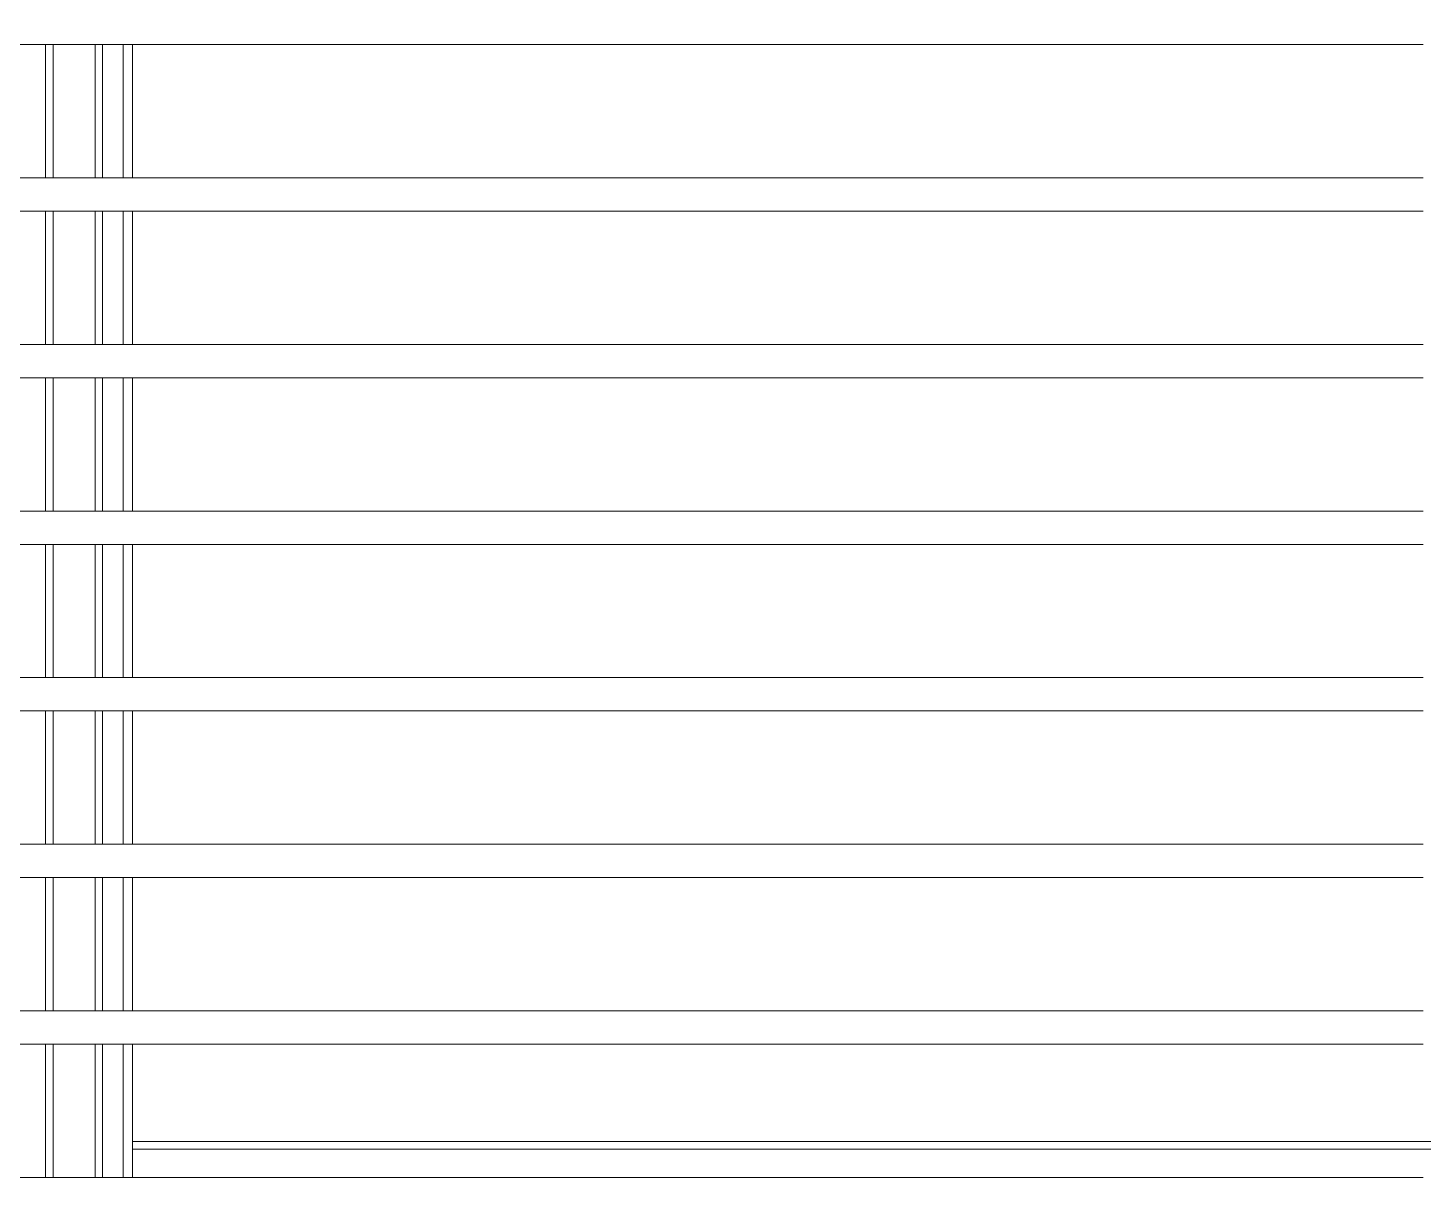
# Model space of a CAD drawing. Header units: metres. Extents: x -101133.8 to -101066.7, y -24899.3 to -24824.7.
# Drawn here: x -101106.5502 to -101106.4664, y -24853.3334 to -24853.2634 of the extents above; entities that cross this region are included whole.
import ezdxf

# ---------------------------------------------------------------- set-up
doc = ezdxf.new("R2010")
doc.units = ezdxf.units.M
doc.header["$LTSCALE"] = 0.2
doc.layers.add('CMT-CVC-MATERIEL', color=30, linetype='Continuous')
doc.layers.add('CMT-VRV1', color=5, linetype='Continuous')

# ---------------------------------------------------------------- blocks, each defined once
blk = doc.blocks.new('Cassette 600x600')
at = {"linetype": 'Continuous', "lineweight": 13}
for p, q in [((-20143.73, 407.005), (-20417.73, 407.005)), ((-20226.441, 407.005), (-20226.441, 399.005)), ((-20225.994, 407.005), (-20225.994, 399.005)), ((-20223.466, 407.005), (-20223.466, 399.005)), ((-20223.019, 407.005), (-20223.019, 399.005)), ((-20221.783, 407.005), (-20221.783, 399.005)), ((-20221.23, 407.005), (-20221.23, 399.005)), ((-20143.73, 399.005), (-20417.73, 399.005)), ((-20143.73, 397.005), (-20417.73, 397.005)), ((-20226.441, 397.005), (-20226.441, 389.005)), ((-20225.994, 397.005), (-20225.994, 389.005)), ((-20223.466, 397.005), (-20223.466, 389.005)), ((-20223.019, 397.005), (-20223.019, 389.005)), ((-20221.783, 397.005), (-20221.783, 389.005)), ((-20221.23, 397.005), (-20221.23, 389.005)), ((-20143.73, 389.005), (-20417.73, 389.005)), ((-20143.73, 387.005), (-20417.73, 387.005)), ((-20226.441, 387.005), (-20226.441, 379.005)), ((-20225.994, 387.005), (-20225.994, 379.005)), ((-20223.466, 387.005), (-20223.466, 379.005)), ((-20223.019, 387.005), (-20223.019, 379.005)), ((-20221.783, 387.005), (-20221.783, 379.005)), ((-20221.23, 387.005), (-20221.23, 379.005)), ((-20143.73, 379.005), (-20417.73, 379.005)), ((-20143.73, 377.005), (-20417.73, 377.005)), ((-20226.441, 377.005), (-20226.441, 369.005)), ((-20225.994, 377.005), (-20225.994, 369.005)), ((-20223.466, 377.005), (-20223.466, 369.005)), ((-20223.019, 377.005), (-20223.019, 369.005)), ((-20221.783, 377.005), (-20221.783, 369.005)), ((-20221.23, 377.005), (-20221.23, 369.005)), ((-20143.73, 369.005), (-20417.73, 369.005)), ((-20143.73, 367.005), (-20417.73, 367.005)), ((-20226.441, 367.005), (-20226.441, 359.005)), ((-20225.994, 367.005), (-20225.994, 359.005)), ((-20223.466, 367.005), (-20223.466, 359.005)), ((-20223.019, 367.005), (-20223.019, 359.005)), ((-20221.783, 367.005), (-20221.783, 359.005)), ((-20221.23, 367.005), (-20221.23, 359.005)), ((-20143.73, 359.005), (-20417.73, 359.005)), ((-20143.73, 357.005), (-20417.73, 357.005)), ((-20226.441, 357.005), (-20226.441, 349.005)), ((-20225.994, 357.005), (-20225.994, 349.005)), ((-20223.466, 357.005), (-20223.466, 349.005)), ((-20223.019, 357.005), (-20223.019, 349.005)), ((-20221.783, 357.005), (-20221.783, 349.005)), ((-20221.23, 357.005), (-20221.23, 349.005)), ((-20143.73, 349.005), (-20417.73, 349.005)), ((-20143.73, 347.005), (-20417.73, 347.005)), ((-20226.441, 347.005), (-20226.441, 339.005)), ((-20225.994, 347.005), (-20225.994, 339.005)), ((-20223.466, 347.005), (-20223.466, 339.005)), ((-20223.019, 347.005), (-20223.019, 339.005)), ((-20221.783, 347.005), (-20221.783, 339.005)), ((-20221.23, 347.005), (-20221.23, 339.005)), ((-20117.73, 341.155), (-20221.23, 341.155)), ((-20117.73, 340.695), (-20221.23, 340.695)), ((-20143.73, 339.005), (-20417.73, 339.005))]:
    blk.add_line(p, q, dxfattribs=at)

msp = doc.modelspace()

# ---------------------------------------------------------------- linework, layer by layer
at = {"layer": 'CMT-VRV1', "linetype": 'Continuous'}
for points in [[(-101106.774349, -24851.978883), (-101106.774349, -24852.211578), (-101106.653478, -24852.547325), (-101106.163833, -24853.009104), (-101106.163833, -24853.687767), (-101106.275731, -24854.261478), (-101106.116764, -24854.445048)], [(-101106.749349, -24851.978883), (-101106.749349, -24852.207215), (-101106.63198, -24852.533236), (-101106.138833, -24852.998317), (-101106.138833, -24853.690182), (-101106.248862, -24854.254315), (-101106.097866, -24854.428682)]]:
    msp.add_open_spline(points, degree=3, dxfattribs=at)

# ---------------------------------------------------------------- block references
at = {"layer": 'CMT-CVC-MATERIEL', "xscale": 0.001, "yscale": 0.001, "zscale": 0.001}
msp.add_blockref('Cassette 600x600', (-101086.322693, -24853.671381), dxfattribs=at)

doc.saveas('drawing.dxf')
